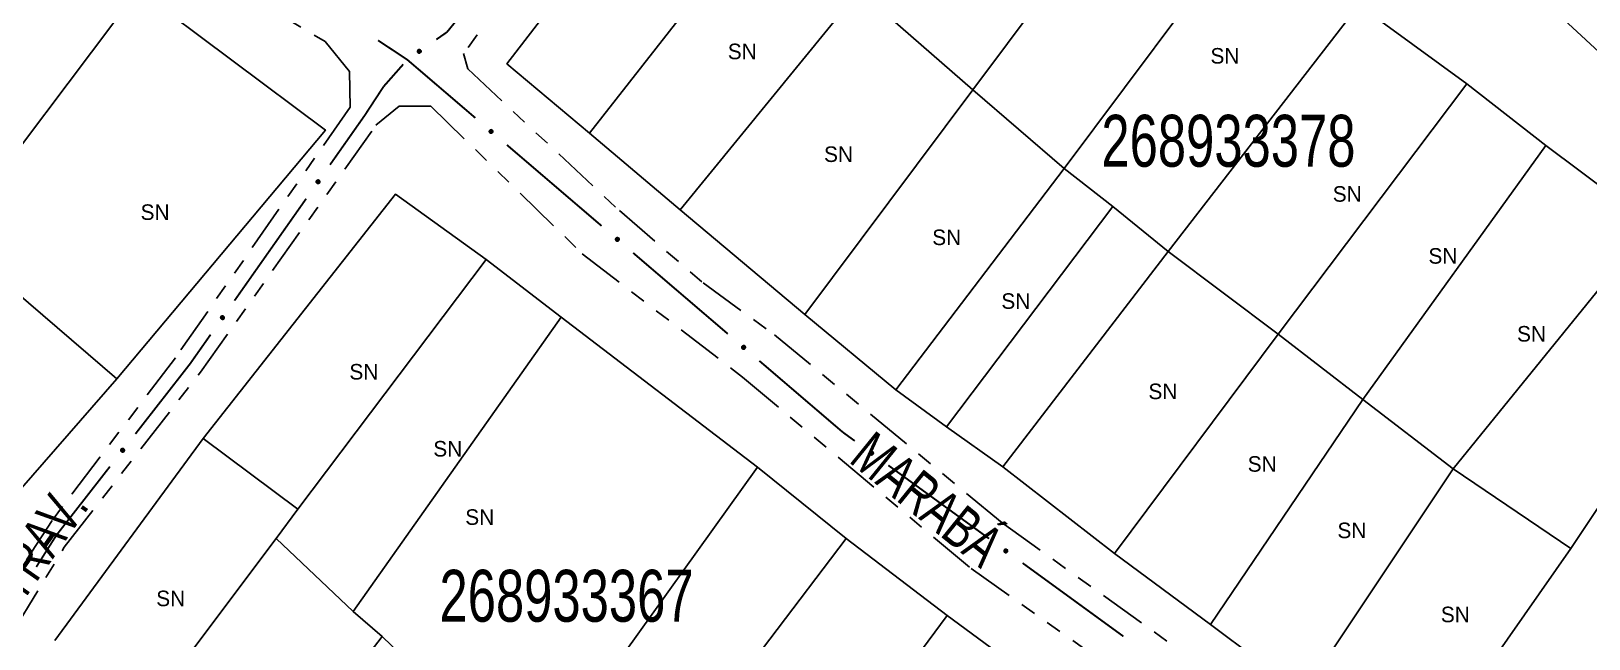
# Model space of a CAD drawing. Extents: x 207981 to 210201, y 4876477 to 4878908.
# Drawn here: x 209589.7 to 209739.7, y 4877239.1 to 4877297.7 of the extents above; entities that cross this region are included whole.
import ezdxf
from ezdxf.enums import TextEntityAlignment as Align

# ---------------------------------------------------------------- set-up
doc = ezdxf.new("R2010")
doc.units = 0
doc.header["$LTSCALE"] = 1.5
doc.header["$MEASUREMENT"] = 0
doc.linetypes.add('TRACO_25', pattern=[8, 3, -1, 1, -1, 1, -1])
for name, color, linetype in [('CD_MALHA_LOTES', 7, 'CONTINUOUS'), ('CD_TXT_QUADRA', 255, 'CONTINUOUS'), ('RU-QUADRA', 210, 'CONTINUOUS'), ('SV-EIXO-RUA-N-PAV', 6, 'CONTINUOUS'), ('SV-RUA-NAO-PAV', 7, 'CONTINUOUS'), ('SV-TXT-RUA-N-PAV', 7, 'CONTINUOUS'), ('Th_NmrPort', 1, 'CONTINUOUS')]:
    doc.layers.add(name, color=color, linetype=linetype)
doc.styles.add('ARIAL', font='ARIAL.SHX')

msp = doc.modelspace()

# ---------------------------------------------------------------- linework, layer by layer
at = {"layer": 'CD_MALHA_LOTES', "linetype": 'Continuous', "flags": 128}
for points in [[(209635.549942, 4877294.566586), (209652.237508, 4877316.260422)], [(209680.420953, 4877292.063451), (209697.108519, 4877314.406248)], [(209643.52289, 4877287.89156), (209660.210456, 4877309.214561)], [(209689.228279, 4877284.461338), (209706.657515, 4877307.82393)], [(209582.14973, 4877277.87902), (209600.04251, 4877301.705156)], [(209600.04251, 4877301.705156), (209618.074352, 4877288.169686)], [(209652.237508, 4877280.474864), (209669.481326, 4877301.612447)], [(209680.420953, 4877292.063451), (209669.481326, 4877301.612447)], [(209699.240819, 4877276.48839), (209717.597141, 4877300.221817)], [(209717.597141, 4877300.221817), (209727.980516, 4877292.619704)], [(209744.967973, 4877291.766619), (209736.035466, 4877300.035223)], [(209643.52289, 4877287.89156), (209635.549942, 4877294.566586)], [(209709.80961, 4877268.515442), (209727.980516, 4877292.619704)], [(209727.980516, 4877292.619704), (209735.582629, 4877286.686347)], [(209664.243284, 4877270.41597), (209680.420953, 4877292.063451)], [(209689.228279, 4877284.461338), (209680.420953, 4877292.063451)], [(209618.074352, 4877288.169686), (209598.002918, 4877264.204487)], [(209652.237508, 4877280.474864), (209643.52289, 4877287.89156)], [(209717.967976, 4877262.21125), (209735.582629, 4877286.686347)], [(209735.582629, 4877286.686347), (209745.780586, 4877279.084233)], [(209673.004257, 4877263.138337), (209689.228279, 4877284.461338)], [(209693.910068, 4877280.799344), (209689.228279, 4877284.461338)], [(209606.300347, 4877258.456548), (209624.842087, 4877282.004557)], [(209624.842087, 4877282.004557), (209633.556705, 4877275.700366)], [(209677.871463, 4877259.569052), (209693.910068, 4877280.799344)], [(209699.240819, 4877276.48839), (209693.910068, 4877280.799344)], [(209664.243284, 4877270.41597), (209652.237508, 4877280.474864)], [(209726.682594, 4877255.536224), (209745.780586, 4877279.084233)], [(209598.002918, 4877264.204487), (209583.725778, 4877276.48839)], [(209683.294922, 4877255.721641), (209699.240819, 4877276.48839)], [(209709.80961, 4877268.515442), (209699.240819, 4877276.48839)], [(209615.432154, 4877251.642458), (209633.556705, 4877275.700366)], [(209633.556705, 4877275.700366), (209640.787983, 4877270.137844)], [(209620.762904, 4877241.768982), (209640.787983, 4877270.137844)], [(209640.787983, 4877270.137844), (209659.700558, 4877255.675287)], [(209673.004257, 4877263.138337), (209664.243284, 4877270.41597)], [(209694.049131, 4877247.377858), (209709.80961, 4877268.515442)], [(209717.967976, 4877262.21125), (209709.80961, 4877268.515442)], [(209598.002918, 4877264.204487), (209579.368469, 4877242.881486)], [(209677.871463, 4877259.569052), (209673.004257, 4877263.138337)], [(209703.320001, 4877240.517414), (209717.967976, 4877262.21125)], [(209726.682594, 4877255.536224), (209717.967976, 4877262.21125)], [(209745.966004, 4877259.800824), (209737.993055, 4877247.841401)], [(209592.023207, 4877238.987721), (209606.300347, 4877258.456548)], [(209615.432154, 4877251.642458), (209606.300347, 4877258.456548)], [(209683.294922, 4877255.721641), (209677.871463, 4877259.569052)], [(209638.19214, 4877225.637668), (209659.700558, 4877255.675287)], [(209659.700558, 4877255.675287), (209668.229758, 4877248.814843)], [(209694.049131, 4877247.377858), (209683.294922, 4877255.721641)], [(209712.220037, 4877233.842388), (209726.682594, 4877255.536224)], [(209737.993055, 4877247.841401), (209726.682594, 4877255.536224)], [(209613.346208, 4877248.814843), (209615.432154, 4877251.642458)], [(209596.658642, 4877226.564755), (209613.346208, 4877248.814843)], [(209620.762904, 4877241.768982), (209613.346208, 4877248.814843)], [(209646.165088, 4877219.704311), (209668.229758, 4877248.814843)], [(209668.229758, 4877248.814843), (209677.964172, 4877241.398147)], [(209722.974246, 4877226.332983), (209737.993055, 4877247.841401)], [(209703.320001, 4877240.517414), (209694.049131, 4877247.377858)], [(209623.544165, 4877239.358555), (209620.762904, 4877241.768982)], [(209656.270336, 4877212.102198), (209677.964172, 4877241.398147)], [(209677.964172, 4877241.398147), (209685.751703, 4877235.650207)], [(209712.220037, 4877233.842388), (209703.320001, 4877240.517414)], [(209607.783686, 4877218.777224), (209623.544165, 4877239.358555)], [(209634.669209, 4877228.604346), (209623.544165, 4877239.358555)]]:
    msp.add_lwpolyline(points, dxfattribs=at)
at = {"layer": 'RU-QUADRA', "linetype": 'Continuous', "flags": 128}
for points in [[(209491.341559, 4877352.602233), (209510.068716, 4877370.865846), (209517.856247, 4877364.747072), (209524.902108, 4877359.091842), (209533.060474, 4877352.694941), (209543.073013, 4877346.112624), (209551.416796, 4877339.437597), (209559.760579, 4877333.133406), (209575.799184, 4877320.525022), (209582.288793, 4877315.518753), (209589.102883, 4877310.048939), (209600.04251, 4877301.705156), (209618.074352, 4877288.169686), (209598.002918, 4877264.204487), (209579.368469, 4877242.881486), (209565.554873, 4877254.099239), (209553.919931, 4877263.462817), (209545.900629, 4877269.813363), (209535.285483, 4877278.806107), (209519.339586, 4877291.41449), (209511.366638, 4877298.089517), (209504.691611, 4877303.652039)], [(209746.522256, 4877210.201669), (209769.699431, 4877242.649714), (209776.930709, 4877252.569545), (209754.495204, 4877272.22379), (209745.780586, 4877279.084233), (209735.582629, 4877286.686347), (209727.980516, 4877292.619704), (209717.597141, 4877300.221817), (209706.657515, 4877307.82393), (209697.108519, 4877314.406248), (209685.798057, 4877322.750031), (209676.712605, 4877329.425058), (209667.812569, 4877335.729249), (209652.237508, 4877316.260422), (209635.549942, 4877294.566586), (209643.52289, 4877287.89156), (209652.237508, 4877280.474864), (209664.243284, 4877270.41597), (209673.004257, 4877263.138337), (209677.871463, 4877259.569052), (209683.294922, 4877255.721641), (209694.049131, 4877247.377858), (209703.320001, 4877240.517414), (209712.220037, 4877233.842388)], [(209685.751703, 4877235.650207), (209677.964172, 4877241.398147), (209668.229758, 4877248.814843), (209659.700558, 4877255.675287), (209640.787983, 4877270.137844), (209633.556705, 4877275.700366), (209624.842087, 4877282.004557), (209606.300347, 4877258.456548), (209592.023207, 4877238.987721)]]:
    msp.add_lwpolyline(points, dxfattribs=at)
at = {"layer": 'RU-QUADRA', "linetype": 'Continuous'}
msp.add_lwpolyline([(209692.278254, 4877367.330798), (209670.369471, 4877345.36166), (209686.967034, 4877333.894252), (209702.297147, 4877323.392521), (209711.953911, 4877316.512077), (209721.248546, 4877310.054116), (209729.275732, 4877304.742896), (209736.035466, 4877300.035223), (209744.967973, 4877291.766619), (209754.262609, 4877283.256596), (209763.195115, 4877275.470829), (209770.920527, 4877270.159609), (209779.128776, 4877264.727679), (209796.450597, 4877292.67194)], dxfattribs=at)
at = {"layer": 'SV-EIXO-RUA-N-PAV', "const_width": 0.18}
for points in [[(209629.789138, 4877297.620789), (209633.414674, 4877302.082987)], [(209628.76269, 4877296.906381), (209629.583461, 4877297.477638)], [(209629.583461, 4877297.477638), (209629.789138, 4877297.620789)], [(209625.963014, 4877294.957806), (209623.151303, 4877296.818966)], [(209623.682644, 4877292.371347), (209625.573512, 4877294.516022)], [(209626.440154, 4877294.549319), (209625.963014, 4877294.957806)], [(209632.517288, 4877289.346585), (209626.440154, 4877294.549319)], [(209621.861409, 4877289.585928), (209623.60559, 4877292.2535)], [(209623.60559, 4877292.2535), (209623.682644, 4877292.371347)], [(209621.394189, 4877288.920809), (209621.861409, 4877289.585928)], [(209618.520124, 4877284.829385), (209621.394189, 4877288.920809)], [(209644.671555, 4877278.941116), (209635.555855, 4877286.745218)], [(209609.323115, 4877271.736828), (209616.220871, 4877281.556246)], [(209656.825823, 4877268.535648), (209647.710122, 4877276.339749)], [(209605.041769, 4877265.642045), (209607.023863, 4877268.463689)], [(209604.702631, 4877265.206818), (209605.041769, 4877265.642045)], [(209667.894318, 4877259.059727), (209659.86439, 4877265.93428)], [(209599.785434, 4877258.896416), (209604.702631, 4877265.206818)], [(209668.241369, 4877258.806996), (209667.894318, 4877259.059727)], [(209669.04974, 4877258.218322), (209668.241369, 4877258.806996)], [(209592.185992, 4877249.143798), (209597.326836, 4877255.741215)], [(209681.983668, 4877248.799538), (209672.283222, 4877255.863626)], [(209591.845374, 4877248.606535), (209592.185992, 4877249.143798)], [(209590.239036, 4877246.072827), (209591.845374, 4877248.606535)], [(209694.917597, 4877239.380754), (209685.217151, 4877246.444842)]]:
    msp.add_lwpolyline(points, dxfattribs=at)
at = {"layer": 'SV-EIXO-RUA-N-PAV'}
for points in [[(209626.940334, 4877295.77214), (209626.94828, 4877295.820398), (209626.964978, 4877295.860249), (209626.988471, 4877295.889479), (209627.015966, 4877295.909894), (209627.046448, 4877295.927613), (209627.08112, 4877295.938696), (209627.122328, 4877295.942474), (209627.170794, 4877295.934842), (209627.210493, 4877295.915054), (209627.240382, 4877295.893555), (209627.263321, 4877295.86611), (209627.280038, 4877295.836211), (209627.29036, 4877295.799814), (209627.29378, 4877295.758016), (209627.284927, 4877295.709468), (209627.268289, 4877295.670511), (209627.244823, 4877295.642836), (209627.217086, 4877295.619949), (209627.18575, 4877295.602233), (209627.151652, 4877295.591549), (209627.109562, 4877295.588182), (209627.06176, 4877295.597554), (209627.022716, 4877295.613705), (209626.994719, 4877295.636776), (209626.972801, 4877295.664591), (209626.954658, 4877295.694947), (209626.942066, 4877295.729337), (209626.940334, 4877295.77214)], [(209634.074127, 4877287.868838), (209634.025423, 4877287.864368), (209633.982651, 4877287.870485), (209633.948445, 4877287.885855), (209633.921759, 4877287.907318), (209633.896932, 4877287.932351), (209633.877469, 4877287.963112), (209633.86343, 4877288.002039), (209633.858603, 4877288.050864), (209633.867749, 4877288.094268), (209633.881023, 4877288.12861), (209633.901802, 4877288.157724), (209633.926525, 4877288.181435), (209633.959146, 4877288.200596), (209633.998733, 4877288.214437), (209634.047946, 4877288.218103), (209634.089838, 4877288.211819), (209634.122533, 4877288.196084), (209634.151671, 4877288.175009), (209634.176711, 4877288.149148), (209634.195642, 4877288.118842), (209634.209507, 4877288.078959), (209634.212482, 4877288.030338), (209634.206691, 4877287.988484), (209634.191419, 4877287.955577), (209634.170024, 4877287.927358), (209634.145219, 4877287.902151), (209634.115112, 4877287.881299), (209634.074127, 4877287.868838)], [(209617.197831, 4877283.138519), (209617.188729, 4877283.186573), (209617.190733, 4877283.229735), (209617.202765, 4877283.265252), (209617.221582, 4877283.293866), (209617.244129, 4877283.32097), (209617.272891, 4877283.343282), (209617.310298, 4877283.360975), (209617.358439, 4877283.370444), (209617.402519, 4877283.365485), (209617.437971, 4877283.355552), (209617.468937, 4877283.337649), (209617.494901, 4877283.315304), (209617.517089, 4877283.284662), (209617.534649, 4877283.246578), (209617.542999, 4877283.19794), (209617.540744, 4877283.155639), (209617.528204, 4877283.12159), (209617.510008, 4877283.090573), (209617.486657, 4877283.063177), (209617.458298, 4877283.041438), (209617.419922, 4877283.023827), (209617.371807, 4877283.016222), (209617.329592, 4877283.017989), (209617.295376, 4877283.030048), (209617.265242, 4877283.04865), (209617.237781, 4877283.070934), (209617.214149, 4877283.098912), (209617.197831, 4877283.138519)], [(209646.228395, 4877277.463369), (209646.179691, 4877277.458899), (209646.136918, 4877277.465016), (209646.102712, 4877277.480386), (209646.076027, 4877277.501849), (209646.0512, 4877277.526883), (209646.031737, 4877277.557644), (209646.017698, 4877277.59657), (209646.012871, 4877277.645395), (209646.022017, 4877277.6888), (209646.035291, 4877277.723141), (209646.05607, 4877277.752256), (209646.080792, 4877277.775967), (209646.113414, 4877277.795127), (209646.153001, 4877277.808969), (209646.202214, 4877277.812635), (209646.244106, 4877277.80635), (209646.276801, 4877277.790615), (209646.305939, 4877277.76954), (209646.330979, 4877277.743679), (209646.34991, 4877277.713373), (209646.363775, 4877277.67349), (209646.36675, 4877277.624869), (209646.360958, 4877277.583016), (209646.345686, 4877277.550108), (209646.324292, 4877277.521889), (209646.299487, 4877277.496682), (209646.26938, 4877277.47583), (209646.228395, 4877277.463369)], [(209608.000822, 4877270.045963), (209607.991721, 4877270.094017), (209607.993724, 4877270.137178), (209608.005757, 4877270.172696), (209608.024574, 4877270.201309), (209608.047121, 4877270.228414), (209608.075882, 4877270.250726), (209608.11329, 4877270.268418), (209608.161431, 4877270.277887), (209608.20551, 4877270.272929), (209608.240963, 4877270.262995), (209608.271929, 4877270.245092), (209608.297893, 4877270.222747), (209608.320081, 4877270.192105), (209608.337641, 4877270.154021), (209608.34599, 4877270.105383), (209608.343736, 4877270.063083), (209608.331195, 4877270.029034), (209608.313, 4877269.998017), (209608.289649, 4877269.970621), (209608.26129, 4877269.948882), (209608.222913, 4877269.931271), (209608.174799, 4877269.923666), (209608.132583, 4877269.925433), (209608.098367, 4877269.937492), (209608.068234, 4877269.956093), (209608.040773, 4877269.978377), (209608.017141, 4877270.006355), (209608.000822, 4877270.045963)], [(209658.382662, 4877267.057901), (209658.333959, 4877267.05343), (209658.291186, 4877267.059547), (209658.25698, 4877267.074917), (209658.230295, 4877267.096381), (209658.205467, 4877267.121414), (209658.186005, 4877267.152175), (209658.171966, 4877267.191102), (209658.167138, 4877267.239926), (209658.176284, 4877267.283331), (209658.189559, 4877267.317672), (209658.210337, 4877267.346787), (209658.23506, 4877267.370498), (209658.267681, 4877267.389658), (209658.307269, 4877267.4035), (209658.356481, 4877267.407166), (209658.398373, 4877267.400882), (209658.431069, 4877267.385146), (209658.460206, 4877267.364071), (209658.485247, 4877267.338211), (209658.504178, 4877267.307905), (209658.518042, 4877267.268022), (209658.521017, 4877267.219401), (209658.515226, 4877267.177547), (209658.499954, 4877267.144639), (209658.47856, 4877267.11642), (209658.453755, 4877267.091213), (209658.423647, 4877267.070362), (209658.382662, 4877267.057901)], [(209598.38099, 4877257.273141), (209598.374281, 4877257.321587), (209598.37842, 4877257.364596), (209598.392198, 4877257.399474), (209598.412409, 4877257.42712), (209598.436272, 4877257.453074), (209598.466103, 4877257.473934), (209598.504341, 4877257.489751), (209598.552892, 4877257.496823), (209598.596672, 4877257.489687), (209598.631589, 4877257.478009), (209598.66163, 4877257.458594), (209598.686455, 4877257.43499), (209598.707098, 4877257.403286), (209598.722749, 4877257.364379), (209598.728678, 4877257.315387), (209598.724331, 4877257.27325), (209598.710119, 4877257.239864), (209598.690409, 4877257.209787), (209598.665729, 4877257.183581), (209598.636328, 4877257.163274), (209598.597126, 4877257.147586), (209598.548694, 4877257.142374), (209598.506618, 4877257.146231), (209598.473041, 4877257.15997), (209598.443866, 4877257.180042), (209598.417543, 4877257.203659), (209598.395326, 4877257.232774), (209598.38099, 4877257.273141)], [(209670.717827, 4877256.867407), (209670.669624, 4877256.859126), (209670.626504, 4877256.861865), (209670.591196, 4877256.874501), (209670.562908, 4877256.893802), (209670.536191, 4877256.916808), (209670.514372, 4877256.945946), (209670.49732, 4877256.983649), (209670.488673, 4877257.031944), (209670.494382, 4877257.075933), (209670.504918, 4877257.111211), (209670.523346, 4877257.141868), (209670.54613, 4877257.167447), (209670.577146, 4877257.18911), (209670.615524, 4877257.206018), (209670.664297, 4877257.213538), (209670.706553, 4877257.210563), (209670.740383, 4877257.197444), (209670.771086, 4877257.178722), (209670.79808, 4877257.154908), (209670.819332, 4877257.126182), (209670.836287, 4877257.087511), (209670.843071, 4877257.039274), (209670.840584, 4877256.997095), (209670.827944, 4877256.96309), (209670.808832, 4877256.933277), (209670.786083, 4877256.9062), (209670.757706, 4877256.883048), (209670.717827, 4877256.867407)], [(209683.651755, 4877247.448623), (209683.603553, 4877247.440341), (209683.560432, 4877247.44308), (209683.525125, 4877247.455716), (209683.496836, 4877247.475018), (209683.470119, 4877247.498024), (209683.448301, 4877247.527162), (209683.431248, 4877247.564865), (209683.422601, 4877247.61316), (209683.42831, 4877247.657149), (209683.438846, 4877247.692427), (209683.457274, 4877247.723083), (209683.480059, 4877247.748663), (209683.511075, 4877247.770326), (209683.549452, 4877247.787234), (209683.598225, 4877247.794754), (209683.640481, 4877247.791778), (209683.674311, 4877247.778659), (209683.705014, 4877247.759938), (209683.732008, 4877247.736124), (209683.753261, 4877247.707398), (209683.770215, 4877247.668727), (209683.776999, 4877247.62049), (209683.774513, 4877247.578311), (209683.761872, 4877247.544305), (209683.74276, 4877247.514493), (209683.720011, 4877247.487416), (209683.691635, 4877247.464264), (209683.651755, 4877247.448623)]]:
    msp.add_lwpolyline(points, close=True, dxfattribs=at)
for points in [[(209626.940334, 4877295.77214), (209627.122328, 4877295.942474)], [(209626.942066, 4877295.729337), (209627.170794, 4877295.934842)], [(209626.942917, 4877295.749743), (209627.144743, 4877295.935101)], [(209626.945731, 4877295.79825), (209627.095895, 4877295.936015)], [(209626.94828, 4877295.820398), (209627.08112, 4877295.938696)], [(209626.952325, 4877295.714728), (209627.18663, 4877295.922692)], [(209626.954658, 4877295.694947), (209627.210493, 4877295.915054)], [(209626.957701, 4877295.843156), (209627.057082, 4877295.927288)], [(209626.964978, 4877295.860249), (209627.046448, 4877295.927613)], [(209626.966212, 4877295.682832), (209627.220336, 4877295.902926)], [(209626.972801, 4877295.664591), (209627.240382, 4877295.893555)], [(209626.986139, 4877295.651813), (209627.251901, 4877295.876684)], [(209626.994719, 4877295.636776), (209627.263321, 4877295.86611)], [(209627.012005, 4877295.626592), (209627.269489, 4877295.849025)], [(209627.022716, 4877295.613705), (209627.280038, 4877295.836211)], [(209627.044592, 4877295.606047), (209627.281916, 4877295.81445)], [(209627.06176, 4877295.597554), (209627.29036, 4877295.799814)], [(209627.087939, 4877295.596317), (209627.289863, 4877295.776756)], [(209627.109562, 4877295.588182), (209627.29378, 4877295.758016)], [(209627.133768, 4877295.594964), (209627.283251, 4877295.728929)], [(209627.151652, 4877295.591549), (209627.284927, 4877295.709468)], [(209627.1719, 4877295.599892), (209627.271621, 4877295.685923)], [(209627.18575, 4877295.602233), (209627.268289, 4877295.670511)], [(209634.145219, 4877287.902151), (209633.867749, 4877288.094268)], [(209634.154032, 4877287.916385), (209633.877005, 4877288.106849)], [(209634.170024, 4877287.927358), (209633.881023, 4877288.12861)], [(209634.179029, 4877287.943485), (209633.894448, 4877288.144008)], [(209634.191419, 4877287.955577), (209633.901802, 4877288.157724)], [(209634.196919, 4877287.974872), (209633.916782, 4877288.167998)], [(209634.206691, 4877287.988484), (209633.926525, 4877288.181435)], [(209634.208589, 4877288.011584), (209633.947111, 4877288.188737)], [(209634.212482, 4877288.030338), (209633.959146, 4877288.200596)], [(209634.207083, 4877288.055984), (209633.981585, 4877288.205925)], [(209634.209507, 4877288.078959), (209633.998733, 4877288.214437)], [(209634.196844, 4877288.100675), (209634.029535, 4877288.211578)], [(209634.195642, 4877288.118842), (209634.047946, 4877288.218103)], [(209634.182467, 4877288.136335), (209634.074084, 4877288.21116)], [(209634.176711, 4877288.149148), (209634.089838, 4877288.211819)], [(209634.115112, 4877287.881299), (209633.858603, 4877288.050864)], [(209634.074127, 4877287.868838), (209633.86343, 4877288.002039)], [(209634.09515, 4877287.876981), (209633.864917, 4877288.025588)], [(209634.126664, 4877287.894908), (209633.866371, 4877288.06925)], [(209634.047499, 4877287.867481), (209633.876342, 4877287.978086)], [(209634.025423, 4877287.864368), (209633.877469, 4877287.963112)], [(209634.001026, 4877287.867749), (209633.894567, 4877287.942724)], [(209633.982651, 4877287.870485), (209633.896932, 4877287.932351)], [(209617.188729, 4877283.186573), (209617.272891, 4877283.343282)], [(209617.189765, 4877283.211182), (209617.254229, 4877283.324315)], [(209617.190733, 4877283.229735), (209617.244129, 4877283.32097)], [(209617.193937, 4877283.164896), (209617.287688, 4877283.345835)], [(209617.197831, 4877283.138519), (209617.310298, 4877283.360975)], [(209617.207945, 4877283.11837), (209617.333882, 4877283.361744)], [(209617.214149, 4877283.098912), (209617.358439, 4877283.370444)], [(209617.2288, 4877283.088712), (209617.377483, 4877283.364467)], [(209617.237781, 4877283.070934), (209617.402519, 4877283.365485)], [(209617.252792, 4877283.063521), (209617.415926, 4877283.357473)], [(209617.265242, 4877283.04865), (209617.437971, 4877283.355552)], [(209617.282155, 4877283.041227), (209617.454581, 4877283.343659)], [(209617.295376, 4877283.030048), (209617.468937, 4877283.337649)], [(209617.315108, 4877283.026417), (209617.480595, 4877283.323718)], [(209617.329592, 4877283.017989), (209617.494901, 4877283.315304)], [(209617.352766, 4877283.018306), (209617.504135, 4877283.29551)], [(209617.371807, 4877283.016222), (209617.517089, 4877283.284662)], [(209617.39682, 4877283.024046), (209617.524538, 4877283.262834)], [(209617.419922, 4877283.023827), (209617.534649, 4877283.246578)], [(209617.440328, 4877283.038507), (209617.534745, 4877283.215644)], [(209617.458298, 4877283.041438), (209617.542999, 4877283.19794)], [(209617.474452, 4877283.056224), (209617.538584, 4877283.171258)], [(209617.486657, 4877283.063177), (209617.540744, 4877283.155639)], [(209646.26938, 4877277.47583), (209646.012871, 4877277.645395)], [(209646.228395, 4877277.463369), (209646.017698, 4877277.59657)], [(209646.249418, 4877277.471513), (209646.019185, 4877277.62012)], [(209646.280932, 4877277.48944), (209646.020639, 4877277.663782)], [(209646.299487, 4877277.496682), (209646.022017, 4877277.6888)], [(209646.3083, 4877277.510916), (209646.031273, 4877277.701381)], [(209646.324292, 4877277.521889), (209646.035291, 4877277.723141)], [(209646.333296, 4877277.538016), (209646.048715, 4877277.73854)], [(209646.345686, 4877277.550108), (209646.05607, 4877277.752256)], [(209646.351186, 4877277.569403), (209646.07105, 4877277.76253)], [(209646.360958, 4877277.583016), (209646.080792, 4877277.775967)], [(209646.362857, 4877277.606115), (209646.101378, 4877277.783268)], [(209646.36675, 4877277.624869), (209646.113414, 4877277.795127)], [(209646.36135, 4877277.650515), (209646.135853, 4877277.800457)], [(209646.363775, 4877277.67349), (209646.153001, 4877277.808969)], [(209646.351112, 4877277.695206), (209646.183802, 4877277.806109)], [(209646.34991, 4877277.713373), (209646.202214, 4877277.812635)], [(209646.336734, 4877277.730866), (209646.228352, 4877277.805692)], [(209646.330979, 4877277.743679), (209646.244106, 4877277.80635)], [(209646.201767, 4877277.462012), (209646.030609, 4877277.572617)], [(209646.179691, 4877277.458899), (209646.031737, 4877277.557644)], [(209646.155293, 4877277.462281), (209646.048835, 4877277.537255)], [(209646.136918, 4877277.465016), (209646.0512, 4877277.526883)], [(209607.991721, 4877270.094017), (209608.075882, 4877270.250726)], [(209607.992757, 4877270.118626), (209608.05722, 4877270.231759)], [(209607.993724, 4877270.137178), (209608.047121, 4877270.228414)], [(209607.996928, 4877270.072339), (209608.09068, 4877270.253278)], [(209608.000822, 4877270.045963), (209608.11329, 4877270.268418)], [(209608.010937, 4877270.025813), (209608.136874, 4877270.269188)], [(209608.017141, 4877270.006355), (209608.161431, 4877270.277887)], [(209608.031792, 4877269.996156), (209608.180475, 4877270.27191)], [(209608.040773, 4877269.978377), (209608.20551, 4877270.272929)], [(209608.055784, 4877269.970964), (209608.218918, 4877270.264916)], [(209608.068234, 4877269.956093), (209608.240963, 4877270.262995)], [(209608.085147, 4877269.94867), (209608.257573, 4877270.251103)], [(209608.098367, 4877269.937492), (209608.271929, 4877270.245092)], [(209608.1181, 4877269.93386), (209608.283586, 4877270.231162)], [(209608.132583, 4877269.925433), (209608.297893, 4877270.222747)], [(209608.155758, 4877269.925749), (209608.307127, 4877270.202953)], [(209608.174799, 4877269.923666), (209608.320081, 4877270.192105)], [(209608.199811, 4877269.93149), (209608.32753, 4877270.170278)], [(209608.222913, 4877269.931271), (209608.337641, 4877270.154021)], [(209608.24332, 4877269.94595), (209608.337736, 4877270.123087)], [(209608.26129, 4877269.948882), (209608.34599, 4877270.105383)], [(209608.277444, 4877269.963668), (209608.341575, 4877270.078702)], [(209608.289649, 4877269.970621), (209608.343736, 4877270.063083)], [(209658.423647, 4877267.070362), (209658.167138, 4877267.239926)], [(209658.382662, 4877267.057901), (209658.171966, 4877267.191102)], [(209658.403686, 4877267.066044), (209658.173453, 4877267.214651)], [(209658.4352, 4877267.083971), (209658.174907, 4877267.258313)], [(209658.453755, 4877267.091213), (209658.176284, 4877267.283331)], [(209658.356034, 4877267.056544), (209658.184877, 4877267.167149)], [(209658.462568, 4877267.105448), (209658.185541, 4877267.295912)], [(209658.333959, 4877267.05343), (209658.186005, 4877267.152175)], [(209658.47856, 4877267.11642), (209658.189559, 4877267.317672)], [(209658.487564, 4877267.132547), (209658.202983, 4877267.333071)], [(209658.309561, 4877267.056812), (209658.203102, 4877267.131787)], [(209658.291186, 4877267.059547), (209658.205467, 4877267.121414)], [(209658.499954, 4877267.144639), (209658.210337, 4877267.346787)], [(209658.505454, 4877267.163934), (209658.225317, 4877267.357061)], [(209658.515226, 4877267.177547), (209658.23506, 4877267.370498)], [(209658.517124, 4877267.200646), (209658.255646, 4877267.377799)], [(209658.521017, 4877267.219401), (209658.267681, 4877267.389658)], [(209658.515618, 4877267.245046), (209658.29012, 4877267.394988)], [(209658.518042, 4877267.268022), (209658.307269, 4877267.4035)], [(209658.505379, 4877267.289737), (209658.33807, 4877267.400641)], [(209658.504178, 4877267.307905), (209658.356481, 4877267.407166)], [(209658.491002, 4877267.325397), (209658.382619, 4877267.400223)], [(209658.485247, 4877267.338211), (209658.398373, 4877267.400882)], [(209598.374281, 4877257.321587), (209598.466103, 4877257.473934)], [(209598.376535, 4877257.346115), (209598.446524, 4877257.455915)], [(209598.378408, 4877257.299678), (209598.481009, 4877257.47575)], [(209598.37842, 4877257.364596), (209598.436272, 4877257.453074)], [(209598.38099, 4877257.273141), (209598.504341, 4877257.489751)], [(209598.390094, 4877257.252515), (209598.527934, 4877257.489351)], [(209598.395326, 4877257.232774), (209598.552892, 4877257.496823)], [(209598.409454, 4877257.221861), (209598.571617, 4877257.48991)], [(209598.417543, 4877257.203659), (209598.596672, 4877257.489687)], [(209598.432169, 4877257.195511), (209598.609666, 4877257.48102)], [(209598.443866, 4877257.180042), (209598.631589, 4877257.478009)], [(209598.460391, 4877257.17179), (209598.647589, 4877257.465308)], [(209598.473041, 4877257.15997), (209598.66163, 4877257.458594)], [(209598.492569, 4877257.155365), (209598.672583, 4877257.444103)], [(209598.506618, 4877257.146231), (209598.686455, 4877257.43499)], [(209598.52978, 4877257.145399), (209598.694697, 4877257.414762)], [(209598.548694, 4877257.142374), (209598.707098, 4877257.403286)], [(209598.574063, 4877257.148949), (209598.713456, 4877257.381116)], [(209598.597126, 4877257.147586), (209598.722749, 4877257.364379)], [(209598.618235, 4877257.161236), (209598.721311, 4877257.333478)], [(209598.636328, 4877257.163274), (209598.728678, 4877257.315387)], [(209598.653195, 4877257.177242), (209598.722947, 4877257.288957)], [(209598.665729, 4877257.183581), (209598.724331, 4877257.27325)], [(209670.757706, 4877256.883048), (209670.488673, 4877257.031944)], [(209670.786083, 4877256.9062), (209670.494382, 4877257.075933)], [(209670.768154, 4877256.897523), (209670.494973, 4877257.050884)], [(209670.738145, 4877256.877176), (209670.496953, 4877257.007243)], [(209670.717827, 4877256.867407), (209670.49732, 4877256.983649)], [(209670.793751, 4877256.921083), (209670.502621, 4877257.089202)], [(209670.808832, 4877256.933277), (209670.504918, 4877257.111211)], [(209670.691387, 4877256.863963), (209670.512072, 4877256.960785)], [(209670.669624, 4877256.859126), (209670.514372, 4877256.945946)], [(209670.816542, 4877256.950062), (209670.517092, 4877257.127616)], [(209670.827944, 4877256.96309), (209670.523346, 4877257.141868)], [(209670.645037, 4877256.860581), (209670.533018, 4877256.926963)], [(209670.626504, 4877256.861865), (209670.536191, 4877256.916808)], [(209670.831911, 4877256.982757), (209670.537473, 4877257.153286)], [(209670.840584, 4877256.997095), (209670.54613, 4877257.167447)], [(209670.840663, 4877257.020272), (209670.566079, 4877257.176342)], [(209670.843071, 4877257.039274), (209670.577146, 4877257.18911)], [(209670.835674, 4877257.064417), (209670.599097, 4877257.196186)], [(209670.836287, 4877257.087511), (209670.615524, 4877257.206018)], [(209670.821957, 4877257.108165), (209670.646455, 4877257.205586)], [(209670.819332, 4877257.126182), (209670.664297, 4877257.213538)], [(209670.804824, 4877257.142586), (209670.690899, 4877257.208669)], [(209670.79808, 4877257.154908), (209670.706553, 4877257.210563)], [(209683.691635, 4877247.464264), (209683.422601, 4877247.61316)], [(209683.720011, 4877247.487416), (209683.42831, 4877247.657149)], [(209683.702083, 4877247.478739), (209683.428902, 4877247.6321)], [(209683.672074, 4877247.458392), (209683.430881, 4877247.588459)], [(209683.727679, 4877247.502299), (209683.43655, 4877247.670418)], [(209683.74276, 4877247.514493), (209683.438846, 4877247.692427)], [(209683.75047, 4877247.531277), (209683.45102, 4877247.708832)], [(209683.761872, 4877247.544305), (209683.457274, 4877247.723083)], [(209683.76584, 4877247.563973), (209683.471401, 4877247.734502)], [(209683.774513, 4877247.578311), (209683.480059, 4877247.748663)], [(209683.774591, 4877247.601488), (209683.500007, 4877247.757558)], [(209683.776999, 4877247.62049), (209683.511075, 4877247.770326)], [(209683.769603, 4877247.645632), (209683.533026, 4877247.777401)], [(209683.770215, 4877247.668727), (209683.549452, 4877247.787234)], [(209683.755886, 4877247.689381), (209683.580383, 4877247.786802)], [(209683.753261, 4877247.707398), (209683.598225, 4877247.794754)], [(209683.738752, 4877247.723802), (209683.624828, 4877247.789885)], [(209683.732008, 4877247.736124), (209683.640481, 4877247.791778)], [(209683.651755, 4877247.448623), (209683.431248, 4877247.564865)], [(209683.625316, 4877247.445179), (209683.446001, 4877247.542)], [(209683.603553, 4877247.440341), (209683.448301, 4877247.527162)], [(209683.578965, 4877247.441797), (209683.466947, 4877247.508179)], [(209683.560432, 4877247.44308), (209683.470119, 4877247.498024)]]:
    msp.add_lwpolyline(points, dxfattribs=at)
at = {"layer": 'SV-RUA-NAO-PAV', "linetype": 'TRACO_25'}
for points in [[(209351.969078, 4877497.601587, 12.826144), (209356.92403, 4877497.257596, 12.826144), (209360.430305, 4877494.452576, 12.826144), (209379.434318, 4877477.412077, 12.77624), (209406.502764, 4877455.392668, 12.576627), (209436.796983, 4877433.723886, 12.451868), (209471.509109, 4877404.902303, 12.352061), (209513.019855, 4877373.049612, 12.401964), (209540.548035, 4877351.679537, 12.401964), (209593.417037, 4877311.650517, 12.576627), (209609.26411, 4877301.936025, 12.649481), (209618.063863, 4877296.700052, 12.79819), (209620.409423, 4877293.822429, 12.525557), (209620.470809, 4877290.384794, 12.352063), (209603.633809, 4877266.236537, 11.60852), (209591.755462, 4877250.547139, 11.459811), (209585.98026, 4877241.630023, 10.889761), (209581.116776, 4877229.850685, 10.765837)], [(209713.077242, 4877322.937889, 12.027689), (209711.464577, 4877322.295455, 12.027689), (209703.037861, 4877322.413625, 12.102544), (209701.285185, 4877322.621108, 12.102544), (209694.223663, 4877322.909643, 12.426916), (209687.848427, 4877326.590441, 12.451868), (209684.373397, 4877328.59678, 12.451868), (209673.719361, 4877334.722749, 13.250323), (209669.396407, 4877337.287022, 13.250323), (209665.668371, 4877338.340978, 13.574696), (209662.491642, 4877337.029239, 13.574696), (209646.591314, 4877315.158067, 13.250323), (209636.195851, 4877302.216649, 12.872544), (209631.388084, 4877295.541008, 12.872544), (209631.782023, 4877294.071648, 12.872544), (209646.394885, 4877280.409987, 12.773405), (209654.452267, 4877273.438548, 12.723835), (209661.309882, 4877268.451205, 12.723835), (209683.248114, 4877250.307748, 12.649481), (209703.188243, 4877235.987539, 12.550342)]]:
    msp.add_polyline3d(points, dxfattribs=at)
msp.add_polyline3d([(209588.052215, 4877239.916558, 11.261533), (209592.938176, 4877247.963138, 11.261533), (209606.049315, 4877264.842228, 11.757228), (209622.939476, 4877288.639682, 12.129001), (209625.187621, 4877290.46665, 12.426417), (209628.233772, 4877290.479448, 12.525557), (209642.813531, 4877276.258935, 12.79819), (209658.250122, 4877264.370985, 12.649481), (209680.2517, 4877245.918049, 12.599912), (209700.478958, 4877231.54605, 12.624696), (209723.545129, 4877212.560817, 12.674266), (209732.115789, 4877206.661541, 12.500772), (209736.021181, 4877202.112335, 12.451202), (209736.8393, 4877198.774195, 12.401633), (209735.59845, 4877194.411025, 12.401633), (209728.423609, 4877183.702454, 12.252924), (209709.145821, 4877155.402669, 11.658089), (209706.872803, 4877151.676364, 11.658089), (209704.066247, 4877150.540955, 11.658089), (209656.180407, 4877181.535284, 11.658089), (209607.577475, 4877217.708615, 11.658089), (209592.518533, 4877227.98694, 11.658089)], close=True, dxfattribs=at)

# ---------------------------------------------------------------- texts
at = {"layer": 'CD_TXT_QUADRA', "style": 'ARIAL', "width": 0.7}
for s, p in [('268933378', (209692.797564, 4877284.646755)), ('268933367', (209629.060333, 4877240.79554))]:
    msp.add_text(s, height=5, dxfattribs=at).set_placement(p)
at = {"layer": 'SV-TXT-RUA-N-PAV', "style": 'ARIAL', "width": 0.7}
for s, rotation, p in [('MARABÁ', 321, (209668.369358, 4877256.237995)), ('TRAV.', 55, (209588.827435, 4877242.514212))]:
    msp.add_text(s, height=4, rotation=rotation, dxfattribs=at).set_placement(p)
at = {"layer": 'Th_NmrPort', "color": 1}
for p in [(209656.827566, 4877295.755773), (209703.303364, 4877295.332261), (209666.09389, 4877285.851997), (209715.07805, 4877282.021747), (209600.284123, 4877280.266169), (209676.511689, 4877277.84088), (209724.293021, 4877276.04908), (209683.166946, 4877271.697566), (209732.825401, 4877268.540585), (209620.390358, 4877264.882047), (209697.330698, 4877262.994538), (209628.46889, 4877257.46301), (209706.886964, 4877255.997986), (209631.546043, 4877250.878557), (209715.530345, 4877249.595594), (209601.789768, 4877243.039152), (209725.487554, 4877241.492939)]:
    msp.add_text('SN', height=1.5, dxfattribs=at).set_placement(p, align=Align.MIDDLE_LEFT)

doc.saveas('drawing.dxf')
